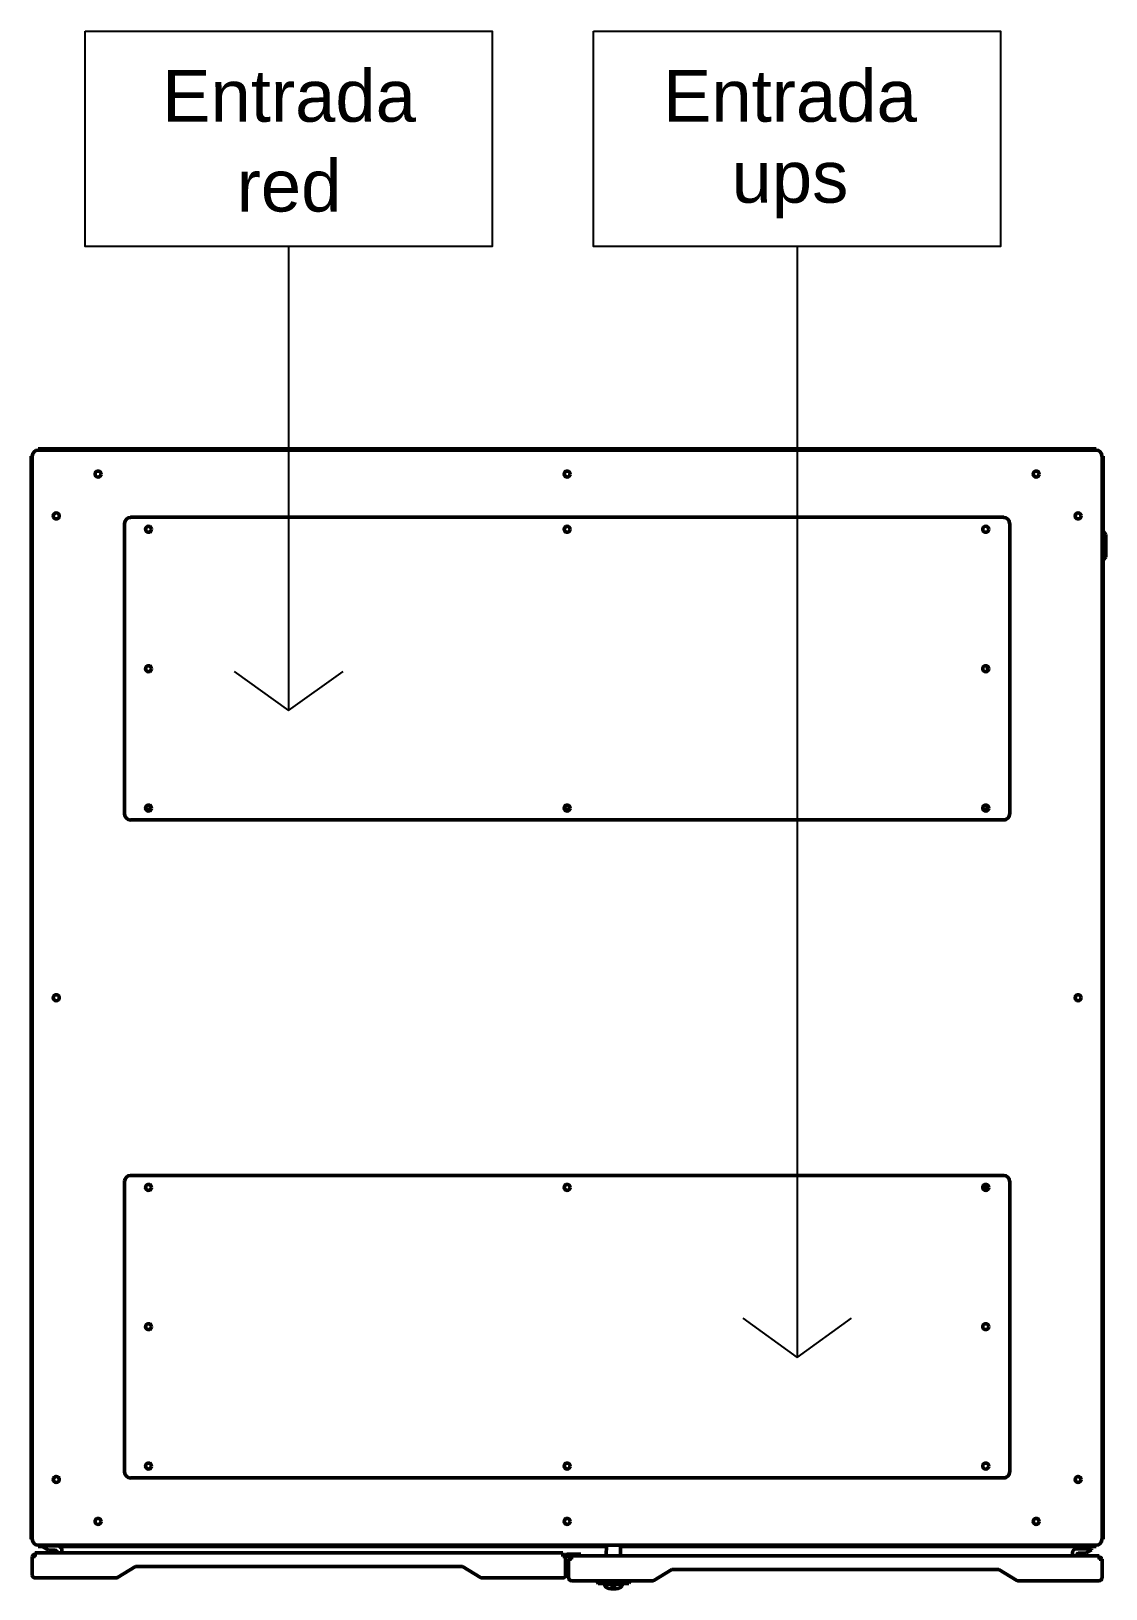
# Model space of a CAD drawing. Header units: millimetres. Extents: x 0 to 114, y -1 to 164.
import ezdxf
from ezdxf.enums import TextEntityAlignment as Align

# ---------------------------------------------------------------- set-up
doc = ezdxf.new("R2010")
doc.units = ezdxf.units.MM
doc.layers.add('DIMENSIONES', color=130, linetype='Continuous', lineweight=5)
doc.layers.add('Visible (ANSI)', color=7, linetype='Continuous', lineweight=50)
doc.styles.get("Standard").update_dxf_attribs({"font": 'arial.ttf'})

msp = doc.modelspace()

# ---------------------------------------------------------------- linework, layer by layer
at = {"color": 7}
for p, q in [((27.17, 141.16), (27.17, 91.96)), ((81.08, 141.16), (81.08, 23.37)), ((21.4, 96.12), (27.17, 91.96)), ((27.17, 91.96), (32.94, 96.12)), ((75.31, 27.53), (81.08, 23.37)), ((81.08, 23.37), (86.86, 27.53))]:
    msp.add_line(p, q, dxfattribs=at)
for points in [[(5.6, 164), (48.74, 164), (48.74, 141.16), (5.6, 141.16)], [(59.51, 164), (102.66, 164), (102.66, 141.16), (59.51, 141.16)]]:
    msp.add_lwpolyline(points, close=True, dxfattribs=at)
at = {"layer": 'Visible (ANSI)'}
for p, q in [((-0.12, 118.63), (-0.12, 118.94)), ((0, 118.94), (-0.12, 118.94)), ((0, 118.94), (0, 4.1)), ((0.63, 119.7), (0.95, 119.7)), ((0.63, 119.7), (0.63, 119.58)), ((112.77, 119.58), (0.63, 119.58)), ((11.29, 119.7), (0.95, 119.7)), ((11.29, 119.58), (11.29, 119.7)), ((11.29, 119.7), (11.41, 119.7)), ((11.41, 119.7), (101.99, 119.7)), ((11.41, 119.7), (11.41, 119.58)), ((101.99, 119.7), (102.12, 119.7)), ((101.99, 119.58), (101.99, 119.7)), ((102.12, 119.7), (102.12, 119.58)), ((112.46, 119.7), (102.12, 119.7)), ((112.46, 119.7), (112.77, 119.7)), ((112.77, 119.58), (112.77, 119.7)), ((113.41, 4.1), (113.41, 118.94)), ((113.53, 118.94), (113.41, 118.94)), ((113.41, 118.63), (113.41, 118.94)), ((113.53, 118.94), (113.53, 118.63)), ((-0.12, 118.63), (-0.12, 113.36)), ((113.41, 113.36), (113.41, 118.63)), ((113.53, 113.36), (113.53, 118.63)), ((-0.12, 113.36), (0, 113.36)), ((-0.12, 113.24), (-0.12, 113.36)), ((-0.12, 9.8), (-0.12, 113.24)), ((0, 113.24), (-0.12, 113.24)), ((10.42, 112.45), (102.98, 112.45)), ((113.41, 113.36), (113.53, 113.36)), ((113.41, 113.24), (113.41, 113.36)), ((113.53, 113.24), (113.41, 113.24)), ((113.53, 113.36), (113.53, 113.24)), ((113.53, 113.24), (113.53, 110.94)), ((9.79, 80.99), (9.79, 111.81)), ((103.62, 111.81), (103.62, 80.99)), ((113.41, 110.94), (113.41, 107.94)), ((113.56, 110.94), (113.41, 110.94)), ((113.56, 110.94), (113.56, 107.94)), ((113.81, 110.64), (113.56, 110.94)), ((113.41, 110.54), (113.41, 110.54)), ((113.41, 109.92), (113.41, 109.92)), ((113.81, 110.64), (113.81, 108.24)), ((113.41, 108.96), (113.41, 108.96)), ((113.41, 108.34), (113.41, 108.34)), ((113.56, 107.94), (113.41, 107.94)), ((113.53, 107.94), (113.53, 9.8)), ((113.81, 108.24), (113.56, 107.94)), ((101.27, 96.14), (101.27, 96.66)), ((12.03, 81.5), (12.62, 81.5)), ((56.41, 81.5), (56.99, 81.5)), ((100.79, 81.5), (101.37, 81.5)), ((101.27, 81.5), (101.27, 81.88)), ((102.98, 80.36), (10.42, 80.36)), ((9.79, 42.05), (9.79, 11.23)), ((102.98, 42.68), (10.42, 42.68)), ((101.38, 41.32), (100.78, 41.32)), ((103.62, 11.23), (103.62, 42.05)), ((10.42, 10.6), (102.98, 10.6)), ((-0.12, 9.68), (-0.12, 9.8)), ((-0.12, 9.8), (0, 9.8)), ((-0.12, 9.68), (-0.12, 4.42)), ((0, 9.68), (-0.12, 9.68)), ((113.41, 9.68), (113.41, 9.8)), ((113.41, 9.8), (113.53, 9.8)), ((113.41, 4.42), (113.41, 9.68)), ((113.53, 9.68), (113.41, 9.68)), ((113.53, 9.8), (113.53, 9.68)), ((113.53, 4.42), (113.53, 9.68)), ((-0.12, 4.1), (-0.12, 4.42)), ((-0.12, 4.1), (0, 4.1)), ((0.63, 3.46), (112.77, 3.46)), ((0.63, 3.46), (0.63, 3.34)), ((0.95, 3.34), (0.63, 3.34)), ((0.95, 3.34), (1.12, 3.34)), ((2.72, 3.39), (1.12, 3.39)), ((1.12, 3.29), (1.12, 3.39)), ((2.91, 3.34), (11.29, 3.34)), ((11.29, 3.34), (11.29, 3.46)), ((11.41, 3.34), (11.29, 3.34)), ((11.41, 3.46), (11.41, 3.34)), ((60.88, 3.34), (11.41, 3.34)), ((60.85, 2.36), (60.88, 3.46)), ((62.34, 3.46), (62.37, 2.36)), ((101.99, 3.34), (62.35, 3.34)), ((101.99, 3.34), (101.99, 3.46)), ((102.12, 3.34), (101.99, 3.34)), ((102.12, 3.46), (102.12, 3.34)), ((102.12, 3.34), (112.46, 3.34)), ((112.77, 3.34), (112.46, 3.34)), ((112.77, 3.34), (112.77, 3.46)), ((113.41, 4.1), (113.41, 4.42)), ((113.41, 4.1), (113.53, 4.1)), ((113.53, 4.42), (113.53, 4.1)), ((0, 0.3), (0, 2.28)), ((0.3, 2.28), (0, 2.28)), ((0, 2.13), (0, 2.21)), ((0, 2.13), (0, 2.13)), ((0, 2.13), (0, 0.3)), ((0.28, 2.62), (0.3, 2.62)), ((0.28, 2.62), (0.28, 2.51)), ((0.28, 2.36), (0.28, 2.28)), ((0.3, 2.67), (56.24, 2.67)), ((0.3, 2.67), (0.3, 2.36)), ((0.3, 2.51), (0.3, 2.51)), ((0.3, 2.36), (0.3, 2.28)), ((0.3, 2.36), (0.3, 2.36)), ((1.12, 3.29), (1.73, 2.94)), ((1.73, 2.94), (2.42, 2.94)), ((2.67, 2.69), (2.67, 2.67)), ((3.12, 2.67), (3.12, 2.99)), ((56.24, 2.36), (56.24, 2.67)), ((56.24, 2.28), (56.24, 2.36)), ((56.54, 2.28), (56.24, 2.28)), ((56.54, 2.28), (56.54, 0.3)), ((56.54, 0.3), (56.54, 2.21)), ((58.14, 2.51), (56.7, 2.51)), ((56.7, 2.36), (58.14, 2.36)), ((56.86, 0), (56.86, 1.98)), ((57.17, 1.98), (56.86, 1.98)), ((56.86, 1.83), (56.86, 1.9)), ((56.86, 1.83), (56.86, 1.83)), ((56.86, 1.83), (56.86, 0)), ((57.17, 2.36), (57.17, 2.06)), ((57.17, 2.21), (57.17, 2.21)), ((57.17, 2.06), (57.17, 1.98)), ((57.17, 2.06), (57.17, 2.06)), ((58.14, 2.36), (58.14, 2.51)), ((58.14, 2.36), (113.1, 2.36)), ((110.28, 2.36), (110.28, 2.69)), ((112.28, 3.09), (110.68, 3.09)), ((110.73, 2.36), (110.73, 2.39)), ((111.68, 2.64), (110.98, 2.64)), ((112.28, 2.99), (111.68, 2.64)), ((112.28, 3.09), (112.28, 2.99)), ((113.1, 2.06), (113.1, 2.36)), ((113.1, 2.21), (113.1, 2.21)), ((113.1, 1.98), (113.1, 2.06)), ((113.1, 2.06), (113.1, 2.06)), ((113.41, 1.98), (113.1, 1.98)), ((113.41, 1.98), (113.41, 0)), ((113.41, 1.9), (113.41, 1.83)), ((113.41, 1.83), (113.41, 1.83)), ((113.41, 0), (113.41, 1.83)), ((8.86, 0), (0.3, 0)), ((0.3, 0), (0.3, 0)), ((10.94, 1.2), (9.02, 0.04)), ((45.53, 1.22), (11.02, 1.22)), ((47.52, 0.04), (45.6, 1.2)), ((56.24, 0), (56.24, 0)), ((67.8, 0.89), (65.88, -0.26)), ((102.39, 0.91), (67.88, 0.91)), ((104.38, -0.26), (102.47, 0.89)), ((56.24, 0), (47.68, 0)), ((65.73, -0.3), (57.17, -0.3)), ((57.17, -0.3), (57.17, -0.3)), ((59.92, -0.3), (59.92, -0.4)), ((59.98, -0.58), (59.92, -0.4)), ((60.51, -0.58), (59.98, -0.58)), ((60.04, -0.4), (59.99, -0.4)), ((62.89, -0.4), (60.34, -0.4)), ((60.51, -0.58), (60.51, -0.44)), ((60.51, -0.44), (62.71, -0.44)), ((60.61, -0.53), (60.61, -0.44)), ((60.61, -0.59), (60.61, -0.53)), ((62.61, -0.59), (60.61, -0.59)), ((60.62, -0.6), (60.61, -0.59)), ((60.63, -0.62), (60.62, -0.6)), ((60.63, -0.63), (60.63, -0.62)), ((60.64, -0.65), (60.63, -0.63)), ((60.65, -0.67), (60.64, -0.65)), ((60.66, -0.7), (60.65, -0.67)), ((62.56, -0.58), (60.66, -0.58)), ((60.67, -0.73), (60.66, -0.7)), ((60.68, -0.76), (60.67, -0.73)), ((60.69, -0.79), (60.68, -0.76)), ((60.7, -0.82), (60.69, -0.79)), ((60.82, -0.82), (60.82, -0.91)), ((60.98, -0.7), (60.98, -0.7)), ((61.31, -0.98), (61.31, -1)), ((61.42, -0.98), (61.31, -0.98)), ((61.31, -0.98), (61.31, -1)), ((61.31, -1), (61.42, -1)), ((61.53, -0.96), (61.42, -0.98)), ((61.42, -0.98), (61.42, -1)), ((61.42, -1), (61.53, -1.02)), ((61.55, -0.93), (61.53, -0.96)), ((61.53, -0.96), (61.53, -1.02)), ((61.53, -1.02), (61.55, -1.05)), ((61.56, -0.91), (61.55, -0.93)), ((61.56, -0.91), (61.55, -1.05)), ((61.55, -1.05), (61.56, -1.07)), ((61.67, -0.91), (61.56, -0.91)), ((61.57, -0.91), (61.56, -1.07)), ((61.56, -1.07), (61.67, -1.07)), ((61.66, -0.91), (61.67, -1.05)), ((61.66, -0.91), (61.67, -1.07)), ((61.67, -0.93), (61.67, -0.91)), ((61.69, -0.96), (61.67, -0.93)), ((61.67, -1.05), (61.69, -1.02)), ((61.67, -1.07), (61.67, -1.05)), ((61.8, -0.98), (61.69, -0.96)), ((61.69, -0.96), (61.69, -1.02)), ((61.69, -1.02), (61.8, -1)), ((61.91, -0.98), (61.8, -0.98)), ((61.8, -0.98), (61.8, -1)), ((61.8, -1), (61.91, -1)), ((61.91, -1), (61.91, -0.98)), ((61.91, -0.98), (61.91, -1)), ((62.25, -0.7), (62.25, -0.7)), ((62.41, -0.82), (62.41, -0.91)), ((62.52, -0.82), (62.53, -0.79)), ((62.53, -0.79), (62.54, -0.76)), ((62.54, -0.76), (62.55, -0.73)), ((62.55, -0.73), (62.57, -0.7)), ((62.57, -0.7), (62.58, -0.67)), ((62.58, -0.67), (62.59, -0.65)), ((62.59, -0.63), (62.6, -0.62)), ((62.59, -0.65), (62.59, -0.63)), ((62.6, -0.62), (62.61, -0.6)), ((62.61, -0.44), (62.61, -0.53)), ((62.61, -0.53), (62.61, -0.59)), ((62.61, -0.6), (62.61, -0.59)), ((62.71, -0.58), (62.71, -0.44)), ((63.25, -0.58), (62.71, -0.58)), ((63.18, -0.4), (63.24, -0.4)), ((63.31, -0.4), (63.25, -0.58)), ((63.31, -0.3), (63.31, -0.4)), ((113.1, -0.3), (104.54, -0.3)), ((113.1, -0.3), (113.1, -0.3))]:
    msp.add_line(p, q, dxfattribs=at)
for centre in [(6.97, 117.04), (56.7, 117.04), (106.43, 117.04), (2.54, 112.6), (110.87, 112.6), (12.32, 111.18), (56.7, 111.18), (101.08, 111.18), (12.32, 96.4), (101.08, 96.4), (12.32, 81.63), (56.7, 81.63), (101.08, 81.63), (2.54, 61.52), (110.87, 61.52), (12.32, 41.41), (56.7, 41.41), (101.08, 41.41), (12.32, 26.64), (101.08, 26.64), (12.32, 11.86), (56.7, 11.86), (101.08, 11.86), (2.54, 10.44), (110.87, 10.44), (6.97, 6), (56.7, 6), (106.43, 6)]:
    msp.add_circle(centre, 0.317, dxfattribs=at)
for centre, radius, start, end in [((0.63, 118.94), 0.634, 90, 180), ((112.77, 118.94), 0.634, 0, 90), ((10.42, 111.81), 0.634, 90, 180), ((102.98, 111.81), 0.634, 0, 90), ((10.42, 80.99), 0.634, 180, 270), ((102.98, 80.99), 0.634, 270, 0), ((10.42, 42.05), 0.634, 90, 180), ((102.98, 42.05), 0.634, 0, 90), ((10.42, 11.23), 0.634, 180, 270), ((102.98, 11.23), 0.634, 270, 0), ((0.63, 4.1), 0.634, 180, 270), ((2.72, 2.99), 0.399, 0, 90), ((112.77, 4.1), 0.634, 270, 0), ((0.3, 2.21), 0.304, 176.7196, 180), ((0.3, 2.21), 0.304, 90, 165.5225), ((0.3, 2.21), 0.152, 90, 150), ((2.42, 2.69), 0.25, 0, 90), ((56.7, 2.21), 0.304, 90, 165.5225), ((56.7, 2.21), 0.152, 90, 180), ((57.17, 1.9), 0.304, 176.7196, 180), ((57.17, 1.9), 0.304, 90, 165.5225), ((57.17, 1.9), 0.152, 90, 150), ((110.68, 2.69), 0.399, 90, 180), ((110.98, 2.39), 0.25, 90, 180), ((113.1, 1.9), 0.304, 14.4775, 90), ((113.1, 1.9), 0.152, 30, 90), ((113.1, 1.9), 0.304, 0, 3.2804), ((0.3, 0.3), 0.304, 180, 270), ((0.3, 0.3), 0.304, 180, 270), ((8.86, 0.3), 0.304, 270, 301), ((11.02, 1.07), 0.152, 90, 121), ((45.53, 1.07), 0.152, 59, 90), ((47.68, 0.3), 0.304, 239, 270), ((56.24, 0.3), 0.304, 270, 0), ((56.24, 0.3), 0.304, 270, 0), ((57.17, 0), 0.304, 180, 270), ((57.17, 0), 0.304, 180, 270), ((67.88, 0.76), 0.152, 90, 121), ((102.39, 0.76), 0.152, 59, 90), ((113.1, 0), 0.304, 270, 0), ((113.1, 0), 0.304, 270, 0), ((60.66, -0.53), 0.0499, 180.0147, 270), ((62.56, -0.53), 0.0499, 270, 359.9788), ((65.73, 0), 0.304, 270, 301), ((104.54, 0), 0.304, 239, 270)]:
    msp.add_arc(centre, radius, start, end, dxfattribs=at)
for centre, major_axis, start_param, end_param in [((61.61, -0.82), (-0.814, 0), 4.712389, 6.490789), ((61.61, -0.82), (-0.796, 0), 4.712389, 6.283185), ((61.61, -0.86), (-0.0998, 0), 3.141593, 6.283185), ((61.61, -0.86), (0.0998, 0), 3.141593, 6.283185), ((61.61, -0.82), (0.814, 0), 6.075581, 7.853982), ((61.61, -0.82), (0.796, 0), 0, 1.570796)]:
    msp.add_ellipse(centre, major_axis=major_axis, ratio=0.229229, start_param=start_param, end_param=end_param, dxfattribs=at)
for points in [[(59.99, -0.4), (59.94, -0.4), (59.92, -0.4), (59.92, -0.4)], [(60.04, -0.42), (60.01, -0.43), (60, -0.44), (59.99, -0.45)], [(60.61, -0.48), (60.58, -0.48), (60.55, -0.49), (60.51, -0.49)], [(60.7, -0.82), (60.7, -0.82), (60.7, -0.82), (60.7, -0.81)], [(60.72, -0.85), (60.71, -0.84), (60.7, -0.83), (60.7, -0.82)], [(60.72, -0.85), (60.73, -0.87), (60.75, -0.88), (60.77, -0.89)], [(60.77, -0.89), (60.78, -0.9), (60.8, -0.91), (60.82, -0.92)], [(62.41, -0.92), (62.43, -0.91), (62.44, -0.9), (62.46, -0.89)], [(62.46, -0.89), (62.48, -0.88), (62.5, -0.87), (62.51, -0.85)], [(62.51, -0.85), (62.52, -0.84), (62.52, -0.83), (62.52, -0.82)], [(62.52, -0.81), (62.52, -0.82), (62.52, -0.82), (62.52, -0.82)], [(62.71, -0.49), (62.68, -0.49), (62.65, -0.48), (62.61, -0.48)], [(63.23, -0.45), (63.23, -0.44), (63.21, -0.43), (63.18, -0.42)], [(63.24, -0.4), (63.29, -0.4), (63.31, -0.4), (63.31, -0.4)]]:
    msp.add_open_spline(points, degree=3, dxfattribs=at)
for points, knots in [([(59.99, -0.45), (59.98, -0.47), (59.98, -0.49), (59.97, -0.53), (59.97, -0.54), (59.98, -0.56), (59.98, -0.57), (59.98, -0.58), (59.98, -0.58), (59.98, -0.58)], [0, 0, 0, 0, 0.00996848, 0.00996848, 0.01993695, 0.01993695, 0.02990543, 0.02990543, 0.03987245, 0.03987245, 0.03987245, 0.03987245]), ([(60.34, -0.4), (60.3, -0.4), (60.27, -0.4), (60.2, -0.41), (60.17, -0.41), (60.13, -0.41), (60.12, -0.41), (60.1, -0.41), (60.09, -0.41), (60.06, -0.42), (60.05, -0.42), (60.04, -0.42)], [0, 0, 0, 0, 0.00102865, 0.00102865, 0.0020573, 0.0020573, 0.002571625, 0.002571625, 0.00308595, 0.00308595, 0.004114599, 0.004114599, 0.004114599, 0.004114599]), ([(61.61, -1.16), (61.54, -1.16), (61.46, -1.15), (61.31, -1.14), (61.24, -1.13), (61.11, -1.11), (61.06, -1.1), (60.96, -1.07), (60.92, -1.05), (60.87, -1.02), (60.85, -1), (60.83, -0.96), (60.82, -0.94), (60.82, -0.91)], [4.712389, 4.712389, 4.712389, 4.712389, 5.026548, 5.026548, 5.340708, 5.340708, 5.654867, 5.654867, 5.969026, 5.969026, 6.126106, 6.126106, 6.283185, 6.283185, 6.283185, 6.283185]), ([(62.41, -0.91), (62.41, -0.93), (62.4, -0.95), (62.38, -0.99), (62.37, -1.01), (62.32, -1.05), (62.28, -1.06), (62.18, -1.1), (62.13, -1.11), (62, -1.13), (61.93, -1.14), (61.79, -1.15), (61.71, -1.16), (61.63, -1.16), (61.62, -1.16), (61.61, -1.16)], [3.141593, 3.141593, 3.141593, 3.141593, 3.265428, 3.265428, 3.427475, 3.427475, 3.741634, 3.741634, 4.055794, 4.055794, 4.369953, 4.369953, 4.684112, 4.684112, 4.712389, 4.712389, 4.712389, 4.712389]), ([(63.18, -0.42), (63.18, -0.42), (63.16, -0.42), (63.13, -0.41), (63.11, -0.41), (63.05, -0.41), (63.02, -0.41), (62.96, -0.4), (62.92, -0.4), (62.89, -0.4)], [0, 0, 0, 0, 0.001028544, 0.001028544, 0.002057087, 0.002057087, 0.003085631, 0.003085631, 0.004114174, 0.004114174, 0.004114174, 0.004114174]), ([(63.25, -0.58), (63.25, -0.58), (63.25, -0.58), (63.25, -0.58), (63.25, -0.57), (63.25, -0.56), (63.25, -0.54), (63.25, -0.53), (63.25, -0.49), (63.24, -0.47), (63.23, -0.45)], [0.03987245, 0.03987245, 0.03987245, 0.03987245, 0.03987391, 0.04984238, 0.04984238, 0.05981086, 0.05981086, 0.06977934, 0.06977934, 0.07974781, 0.07974781, 0.07974781, 0.07974781])]:
    msp.add_open_spline(points, degree=3, knots=knots, dxfattribs=at)

# ---------------------------------------------------------------- texts
at = {"layer": 'DIMENSIONES', "color": 7, "linetype": 'Continuous', "lineweight": 18}
for s, p in [('Entrada', (27.22, 157.25)), ('Entrada', (80.32, 157.25)), ('red', (27.22, 147.73)), ('ups', (80.32, 147.73))]:
    msp.add_text(s, height=5.5, dxfattribs=at).set_placement(p, align=Align.MIDDLE)

doc.saveas('drawing.dxf')
